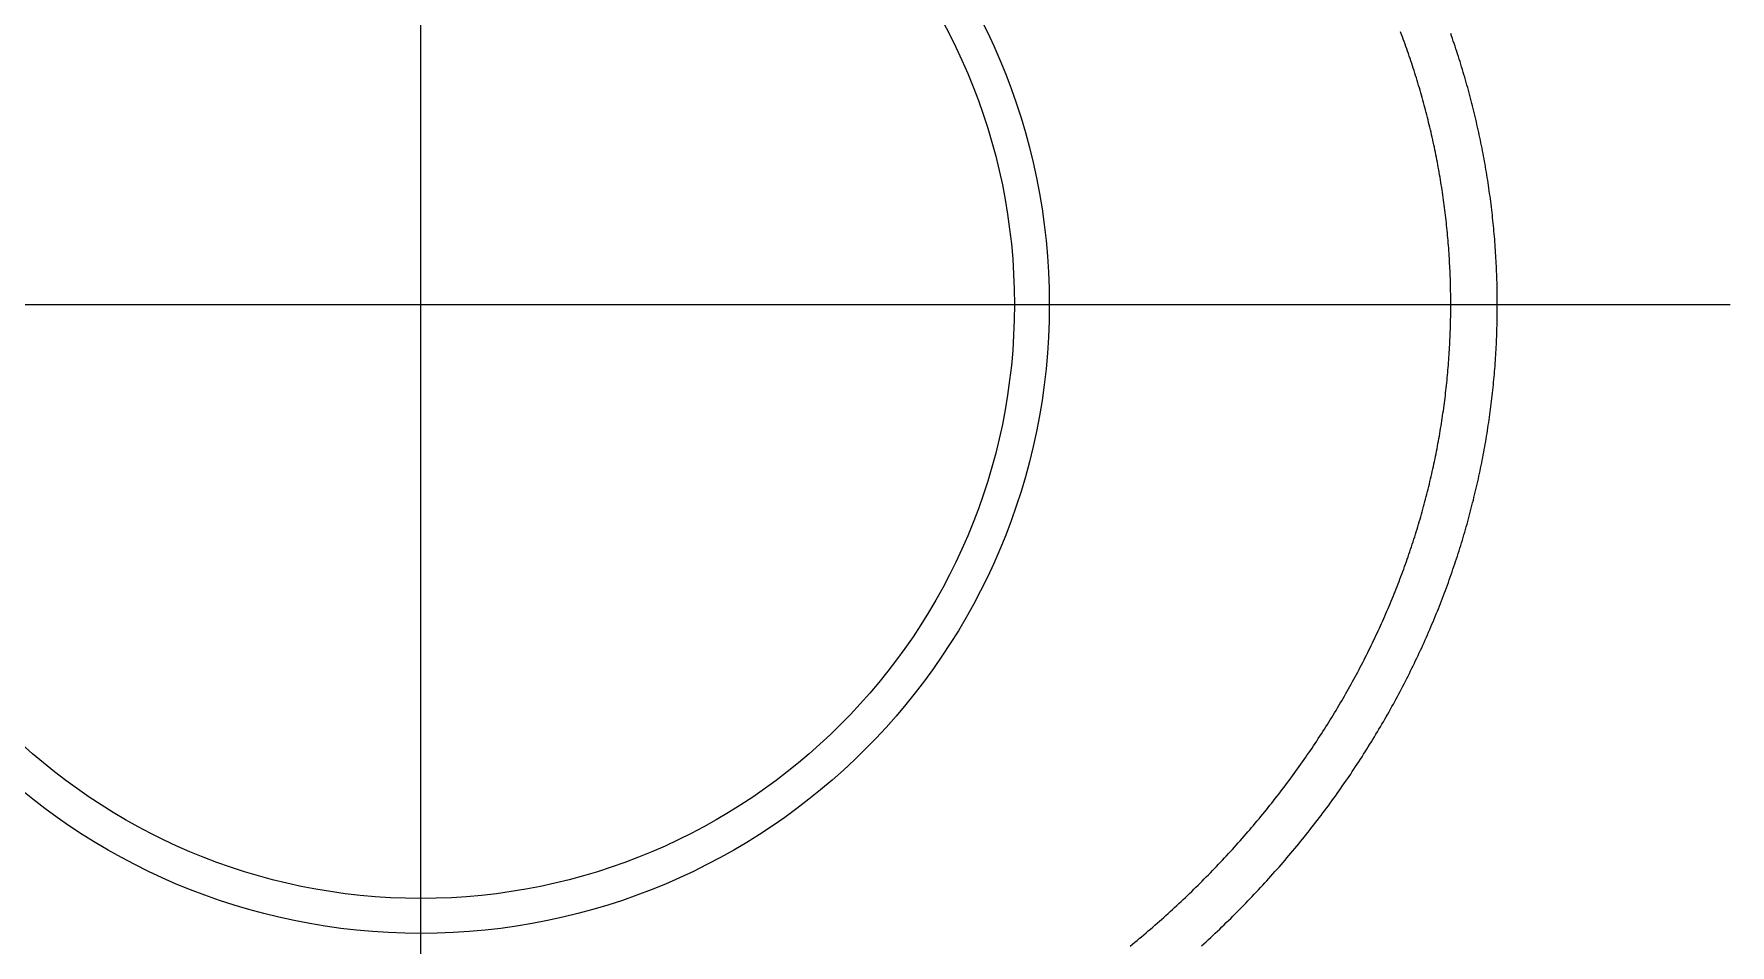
# Model space of a CAD drawing. Extents: x -9.2 to 70.9, y -18.1 to 35.1.
# Drawn here: x 56.31 to 70.89, y 19.5 to 27.32 of the extents above; entities that cross this region are included whole.
import ezdxf

# ---------------------------------------------------------------- set-up
doc = ezdxf.new("R2010")
doc.units = 0
doc.linetypes.add('CENTER', pattern=[50.8, 31.75, -6.35, 6.35, -6.35])
doc.layers.get('0').update_dxf_attribs({"linetype": 'CONTINUOUS'})
doc.layers.add('CENTER', color=1, linetype='CENTER')

msp = doc.modelspace()

# ---------------------------------------------------------------- linework, layer by layer
at = {"color": 7}
for points in [[(65.7336, 19.4914, 0), (65.7532, 19.5074, 0), (65.7727, 19.5235, 0), (65.7922, 19.5396, 0), (65.8116, 19.5558, 0), (65.831, 19.572, 0), (65.8503, 19.5883, 0), (65.8696, 19.6047, 0), (65.8888, 19.6211, 0), (65.908, 19.6375, 0), (65.9271, 19.6541, 0), (65.9462, 19.6707, 0), (65.9652, 19.6873, 0), (65.9841, 19.704, 0), (66.0031, 19.7208, 0), (66.0219, 19.7376, 0), (66.0407, 19.7545, 0), (66.0595, 19.7714, 0), (66.0782, 19.7884, 0), (66.0968, 19.8054, 0), (66.1154, 19.8225, 0), (66.1339, 19.8397, 0), (66.1524, 19.8569, 0), (66.1708, 19.8742, 0), (66.1892, 19.8915, 0), (66.2075, 19.9088, 0), (66.2257, 19.9263, 0), (66.2439, 19.9437, 0), (66.2621, 19.9613, 0), (66.2801, 19.9788, 0), (66.2981, 19.9965, 0), (66.3161, 20.0141, 0), (66.334, 20.0319, 0), (66.3518, 20.0496, 0), (66.3695, 20.0675, 0), (66.3872, 20.0854, 0), (66.4049, 20.1033, 0), (66.4225, 20.1213, 0), (66.44, 20.1393, 0), (66.4574, 20.1573, 0), (66.4748, 20.1755, 0), (66.4921, 20.1936, 0), (66.5094, 20.2118, 0), (66.5266, 20.2301, 0), (66.5437, 20.2484, 0), (66.5608, 20.2667, 0), (66.5778, 20.2851, 0), (66.5947, 20.3036, 0), (66.6116, 20.3221, 0), (66.6284, 20.3406, 0), (66.6451, 20.3591, 0), (66.6618, 20.3778, 0), (66.6784, 20.3964, 0), (66.6949, 20.4151, 0), (66.7114, 20.4338, 0), (66.7278, 20.4526, 0), (66.7441, 20.4714, 0), (66.7604, 20.4903, 0), (66.7766, 20.5092, 0), (66.7927, 20.5281, 0), (66.8087, 20.5471, 0), (66.8247, 20.5661, 0), (66.8406, 20.5852, 0), (66.8564, 20.6042, 0), (66.8722, 20.6234, 0), (66.8879, 20.6425, 0), (66.9035, 20.6617, 0), (66.919, 20.681, 0), (66.9345, 20.7003, 0), (66.9499, 20.7196, 0), (66.9652, 20.7389, 0), (66.9805, 20.7583, 0), (66.9956, 20.7777, 0), (67.0107, 20.7972, 0), (67.0257, 20.8166, 0), (67.0407, 20.8361, 0), (67.0556, 20.8557, 0), (67.0703, 20.8753, 0), (67.0851, 20.8949, 0), (67.0997, 20.9145, 0), (67.1143, 20.9342, 0), (67.1287, 20.9539, 0), (67.1431, 20.9736, 0), (67.1575, 20.9933, 0), (67.1717, 21.0131, 0), (67.1859, 21.0329, 0), (67.2, 21.0528, 0), (67.214, 21.0726, 0), (67.2279, 21.0925, 0), (67.2418, 21.1124, 0), (67.2556, 21.1324, 0), (67.2693, 21.1523, 0), (67.2829, 21.1723, 0), (67.2964, 21.1923, 0), (67.3099, 21.2124, 0), (67.3233, 21.2324, 0), (67.3366, 21.2525, 0), (67.3499, 21.2726, 0), (67.363, 21.2928, 0), (67.3761, 21.3129, 0), (67.3891, 21.3331, 0), (67.402, 21.3533, 0), (67.4149, 21.3736, 0), (67.4276, 21.3938, 0), (67.4403, 21.4141, 0), (67.453, 21.4344, 0), (67.4655, 21.4547, 0), (67.4779, 21.4751, 0), (67.4903, 21.4955, 0), (67.5026, 21.5159, 0), (67.5149, 21.5363, 0), (67.527, 21.5567, 0), (67.5391, 21.5772, 0), (67.5511, 21.5976, 0), (67.563, 21.6181, 0), (67.5748, 21.6387, 0), (67.5866, 21.6592, 0), (67.5983, 21.6797, 0), (67.6099, 21.7003, 0), (67.6214, 21.7209, 0), (67.6328, 21.7415, 0), (67.6442, 21.7622, 0), (67.6555, 21.7828, 0), (67.6667, 21.8035, 0), (67.6779, 21.8242, 0), (67.6889, 21.8449, 0), (67.6999, 21.8656, 0), (67.7108, 21.8864, 0), (67.7216, 21.9071, 0), (67.7324, 21.9279, 0), (67.743, 21.9487, 0), (67.7536, 21.9695, 0), (67.7641, 21.9904, 0), (67.7746, 22.0112, 0), (67.7849, 22.0321, 0), (67.7952, 22.053, 0), (67.8054, 22.0739, 0), (67.8155, 22.0948, 0), (67.8256, 22.1157, 0), (67.8356, 22.1366, 0), (67.8455, 22.1576, 0), (67.8553, 22.1786, 0), (67.865, 22.1996, 0), (67.8747, 22.2206, 0), (67.8843, 22.2416, 0), (67.8938, 22.2626, 0), (67.9032, 22.2837, 0), (67.9126, 22.3047, 0), (67.9218, 22.3258, 0), (67.931, 22.3469, 0), (67.9402, 22.368, 0), (67.9492, 22.3891, 0), (67.9582, 22.4103, 0), (67.9671, 22.4314, 0), (67.9759, 22.4526, 0), (67.9846, 22.4738, 0), (67.9933, 22.4949, 0), (68.0019, 22.5161, 0), (68.0104, 22.5374, 0), (68.0188, 22.5586, 0), (68.0272, 22.5798, 0), (68.0354, 22.6011, 0), (68.0436, 22.6223, 0), (68.0518, 22.6436, 0), (68.0598, 22.6649, 0), (68.0678, 22.6862, 0), (68.0757, 22.7075, 0), (68.0835, 22.7288, 0), (68.0913, 22.7502, 0), (68.0989, 22.7715, 0), (68.1065, 22.7929, 0), (68.1141, 22.8142, 0), (68.1215, 22.8356, 0), (68.1289, 22.857, 0), (68.1362, 22.8784, 0), (68.1434, 22.8998, 0), (68.1505, 22.9212, 0), (68.1576, 22.9426, 0), (68.1646, 22.9641, 0), (68.1715, 22.9855, 0), (68.1783, 23.007, 0), (68.1851, 23.0284, 0), (68.1918, 23.0499, 0), (68.1984, 23.0714, 0), (68.2049, 23.0929, 0), (68.2114, 23.1144, 0), (68.2177, 23.1359, 0), (68.224, 23.1574, 0), (68.2303, 23.179, 0), (68.2364, 23.2005, 0), (68.2425, 23.222, 0), (68.2485, 23.2436, 0), (68.2545, 23.2652, 0), (68.2603, 23.2867, 0), (68.2661, 23.3083, 0), (68.2718, 23.3299, 0), (68.2774, 23.3515, 0), (68.283, 23.3731, 0), (68.2885, 23.3947, 0), (68.2939, 23.4163, 0), (68.2992, 23.4379, 0), (68.3045, 23.4595, 0), (68.3096, 23.4812, 0), (68.3147, 23.5028, 0), (68.3198, 23.5244, 0), (68.3247, 23.5461, 0), (68.3296, 23.5677, 0), (68.3344, 23.5894, 0), (68.3392, 23.6111, 0), (68.3438, 23.6327, 0), (68.3484, 23.6544, 0), (68.3529, 23.6761, 0), (68.3574, 23.6978, 0), (68.3617, 23.7195, 0), (68.366, 23.7412, 0), (68.3702, 23.7629, 0), (68.3744, 23.7846, 0), (68.3784, 23.8063, 0), (68.3824, 23.828, 0), (68.3863, 23.8498, 0), (68.3902, 23.8715, 0), (68.3939, 23.8932, 0), (68.3976, 23.915, 0), (68.4012, 23.9367, 0), (68.4048, 23.9585, 0), (68.4083, 23.9802, 0), (68.4117, 24.002, 0), (68.415, 24.0237, 0), (68.4182, 24.0455, 0), (68.4214, 24.0673, 0), (68.4245, 24.089, 0), (68.4275, 24.1108, 0), (68.4305, 24.1326, 0), (68.4334, 24.1544, 0), (68.4362, 24.1761, 0), (68.4389, 24.1979, 0), (68.4416, 24.2197, 0), (68.4441, 24.2415, 0), (68.4467, 24.2633, 0), (68.4491, 24.2851, 0), (68.4515, 24.3069, 0), (68.4537, 24.3287, 0), (68.456, 24.3505, 0), (68.4581, 24.3723, 0), (68.4602, 24.3942, 0), (68.4622, 24.416, 0), (68.4641, 24.4378, 0), (68.4659, 24.4596, 0), (68.4677, 24.4814, 0), (68.4694, 24.5032, 0), (68.4711, 24.5251, 0), (68.4726, 24.5469, 0), (68.4741, 24.5687, 0), (68.4755, 24.5906, 0), (68.4768, 24.6124, 0), (68.4781, 24.6342, 0), (68.4793, 24.656, 0), (68.4804, 24.6779, 0), (68.4814, 24.6997, 0), (68.4824, 24.7216, 0), (68.4833, 24.7434, 0), (68.4841, 24.7652, 0), (68.4849, 24.7871, 0), (68.4856, 24.8089, 0), (68.4862, 24.8308, 0), (68.4867, 24.8526, 0), (68.4872, 24.8745, 0), (68.4875, 24.8963, 0), (68.4878, 24.9182, 0), (68.4881, 24.94, 0), (68.4882, 24.9618, 0), (68.4883, 24.9837, 0), (68.4884, 25.0055, 0), (68.4883, 25.0274, 0), (68.4882, 25.0492, 0), (68.488, 25.0711, 0), (68.4877, 25.0929, 0), (68.4873, 25.1148, 0), (68.4869, 25.1366, 0), (68.4864, 25.1584, 0), (68.4859, 25.1803, 0), (68.4852, 25.2021, 0), (68.4845, 25.224, 0), (68.4837, 25.2458, 0), (68.4829, 25.2676, 0), (68.4819, 25.2894, 0), (68.4809, 25.3113, 0), (68.4798, 25.3331, 0), (68.4787, 25.3549, 0), (68.4775, 25.3767, 0), (68.4762, 25.3985, 0), (68.4748, 25.4203, 0), (68.4733, 25.4421, 0), (68.4718, 25.4639, 0), (68.4702, 25.4857, 0), (68.4686, 25.5075, 0), (68.4668, 25.5293, 0), (68.465, 25.5511, 0), (68.4631, 25.5729, 0), (68.4612, 25.5946, 0), (68.4592, 25.6164, 0), (68.4571, 25.6382, 0), (68.4549, 25.6599, 0), (68.4526, 25.6817, 0), (68.4503, 25.7034, 0), (68.4479, 25.7251, 0), (68.4455, 25.7469, 0), (68.4429, 25.7686, 0), (68.4403, 25.7903, 0), (68.4376, 25.812, 0), (68.4349, 25.8337, 0), (68.4321, 25.8554, 0), (68.4292, 25.8771, 0), (68.4262, 25.8988, 0), (68.4231, 25.9205, 0), (68.42, 25.9421, 0), (68.4168, 25.9638, 0), (68.4136, 25.9855, 0), (68.4102, 26.0071, 0), (68.4068, 26.0287, 0), (68.4033, 26.0504, 0), (68.3998, 26.072, 0), (68.3962, 26.0936, 0), (68.3925, 26.1152, 0), (68.3887, 26.1367, 0), (68.3848, 26.1583, 0), (68.3809, 26.1799, 0), (68.3769, 26.2014, 0), (68.3729, 26.223, 0), (68.3688, 26.2445, 0), (68.3645, 26.266, 0), (68.3603, 26.2875, 0), (68.3559, 26.309, 0), (68.3515, 26.3305, 0), (68.347, 26.3519, 0), (68.3425, 26.3734, 0), (68.3378, 26.3948, 0), (68.3331, 26.4162, 0), (68.3284, 26.4376, 0), (68.3235, 26.459, 0), (68.3186, 26.4804, 0), (68.3136, 26.5018, 0), (68.3086, 26.5231, 0), (68.3034, 26.5445, 0), (68.2982, 26.5658, 0), (68.293, 26.5871, 0), (68.2876, 26.6084, 0), (68.2822, 26.6297, 0), (68.2767, 26.6509, 0), (68.2712, 26.6722, 0), (68.2656, 26.6934, 0), (68.2599, 26.7146, 0), (68.2541, 26.7358, 0), (68.2483, 26.757, 0), (68.2424, 26.7781, 0), (68.2365, 26.7992, 0), (68.2304, 26.8204, 0), (68.2243, 26.8415, 0), (68.2181, 26.8625, 0), (68.2119, 26.8836, 0), (68.2056, 26.9046, 0), (68.1992, 26.9257, 0), (68.1928, 26.9467, 0), (68.1862, 26.9677, 0), (68.1797, 26.9886, 0), (68.173, 27.0096, 0), (68.1663, 27.0305, 0), (68.1595, 27.0514, 0), (68.1526, 27.0723, 0), (68.1457, 27.0931, 0), (68.1387, 27.114, 0), (68.1317, 27.1348, 0), (68.1245, 27.1556, 0), (68.1173, 27.1763, 0), (68.1101, 27.1971, 0), (68.1027, 27.2178, 0), (68.0953, 27.2385, 0), (68.0879, 27.2592, 0), (68.0803, 27.2798, 0), (68.0727, 27.3005, 0), (68.0651, 27.3211, 0), (68.0573, 27.3417, 0)], [(66.3476, 19.4927, 0), (66.3672, 19.5106, 0), (66.3866, 19.5285, 0), (66.4061, 19.5465, 0), (66.4255, 19.5646, 0), (66.4448, 19.5827, 0), (66.464, 19.6008, 0), (66.4832, 19.6191, 0), (66.5024, 19.6373, 0), (66.5214, 19.6557, 0), (66.5405, 19.674, 0), (66.5594, 19.6925, 0), (66.5783, 19.711, 0), (66.5971, 19.7295, 0), (66.6159, 19.7481, 0), (66.6346, 19.7668, 0), (66.6533, 19.7855, 0), (66.6718, 19.8043, 0), (66.6904, 19.8231, 0), (66.7088, 19.842, 0), (66.7272, 19.8609, 0), (66.7455, 19.8799, 0), (66.7638, 19.8989, 0), (66.782, 19.918, 0), (66.8001, 19.9371, 0), (66.8182, 19.9563, 0), (66.8362, 19.9755, 0), (66.8541, 19.9948, 0), (66.8719, 20.0141, 0), (66.8897, 20.0335, 0), (66.9075, 20.0529, 0), (66.9251, 20.0723, 0), (66.9427, 20.0918, 0), (66.9602, 20.1114, 0), (66.9776, 20.131, 0), (66.995, 20.1506, 0), (67.0123, 20.1703, 0), (67.0296, 20.1901, 0), (67.0467, 20.2098, 0), (67.0638, 20.2297, 0), (67.0808, 20.2495, 0), (67.0978, 20.2694, 0), (67.1146, 20.2894, 0), (67.1314, 20.3094, 0), (67.1482, 20.3294, 0), (67.1648, 20.3495, 0), (67.1814, 20.3696, 0), (67.1979, 20.3898, 0), (67.2143, 20.41, 0), (67.2307, 20.4302, 0), (67.2469, 20.4505, 0), (67.2631, 20.4708, 0), (67.2792, 20.4912, 0), (67.2953, 20.5116, 0), (67.3113, 20.532, 0), (67.3271, 20.5525, 0), (67.3429, 20.573, 0), (67.3587, 20.5935, 0), (67.3743, 20.6141, 0), (67.3899, 20.6347, 0), (67.4054, 20.6553, 0), (67.4208, 20.676, 0), (67.4361, 20.6967, 0), (67.4514, 20.7174, 0), (67.4665, 20.7382, 0), (67.4816, 20.759, 0), (67.4966, 20.7798, 0), (67.5116, 20.8007, 0), (67.5264, 20.8216, 0), (67.5412, 20.8425, 0), (67.5558, 20.8635, 0), (67.5704, 20.8844, 0), (67.585, 20.9054, 0), (67.5994, 20.9265, 0), (67.6138, 20.9475, 0), (67.628, 20.9686, 0), (67.6422, 20.9898, 0), (67.6564, 21.0109, 0), (67.6704, 21.0321, 0), (67.6843, 21.0533, 0), (67.6982, 21.0745, 0), (67.712, 21.0958, 0), (67.7257, 21.1171, 0), (67.7393, 21.1384, 0), (67.7529, 21.1597, 0), (67.7664, 21.1811, 0), (67.7797, 21.2025, 0), (67.7931, 21.2239, 0), (67.8063, 21.2453, 0), (67.8194, 21.2668, 0), (67.8325, 21.2883, 0), (67.8455, 21.3098, 0), (67.8584, 21.3313, 0), (67.8712, 21.3529, 0), (67.8839, 21.3745, 0), (67.8966, 21.3961, 0), (67.9091, 21.4177, 0), (67.9216, 21.4393, 0), (67.934, 21.461, 0), (67.9464, 21.4827, 0), (67.9586, 21.5044, 0), (67.9708, 21.5262, 0), (67.9829, 21.548, 0), (67.9949, 21.5697, 0), (68.0068, 21.5915, 0), (68.0186, 21.6134, 0), (68.0304, 21.6352, 0), (68.0421, 21.6571, 0), (68.0537, 21.679, 0), (68.0652, 21.7009, 0), (68.0766, 21.7228, 0), (68.088, 21.7448, 0), (68.0992, 21.7667, 0), (68.1104, 21.7887, 0), (68.1215, 21.8107, 0), (68.1326, 21.8328, 0), (68.1435, 21.8548, 0), (68.1544, 21.8769, 0), (68.1652, 21.899, 0), (68.1759, 21.9211, 0), (68.1865, 21.9432, 0), (68.197, 21.9653, 0), (68.2075, 21.9875, 0), (68.2178, 22.0096, 0), (68.2281, 22.0318, 0), (68.2384, 22.054, 0), (68.2485, 22.0762, 0), (68.2585, 22.0985, 0), (68.2685, 22.1207, 0), (68.2784, 22.143, 0), (68.2882, 22.1653, 0), (68.2979, 22.1876, 0), (68.3076, 22.2099, 0), (68.3171, 22.2323, 0), (68.3266, 22.2546, 0), (68.336, 22.277, 0), (68.3454, 22.2994, 0), (68.3546, 22.3218, 0), (68.3638, 22.3442, 0), (68.3729, 22.3666, 0), (68.3819, 22.389, 0), (68.3908, 22.4115, 0), (68.3996, 22.434, 0), (68.4084, 22.4565, 0), (68.4171, 22.479, 0), (68.4257, 22.5015, 0), (68.4342, 22.524, 0), (68.4426, 22.5465, 0), (68.451, 22.5691, 0), (68.4593, 22.5917, 0), (68.4675, 22.6143, 0), (68.4756, 22.6368, 0), (68.4836, 22.6595, 0), (68.4916, 22.6821, 0), (68.4995, 22.7047, 0), (68.5073, 22.7273, 0), (68.515, 22.75, 0), (68.5226, 22.7727, 0), (68.5302, 22.7954, 0), (68.5377, 22.818, 0), (68.5451, 22.8408, 0), (68.5524, 22.8635, 0), (68.5596, 22.8862, 0), (68.5668, 22.9089, 0), (68.5739, 22.9317, 0), (68.5809, 22.9544, 0), (68.5878, 22.9772, 0), (68.5946, 23, 0), (68.6014, 23.0228, 0), (68.6081, 23.0456, 0), (68.6147, 23.0684, 0), (68.6212, 23.0912, 0), (68.6277, 23.114, 0), (68.634, 23.1369, 0), (68.6403, 23.1597, 0), (68.6465, 23.1826, 0), (68.6526, 23.2054, 0), (68.6587, 23.2283, 0), (68.6646, 23.2512, 0), (68.6705, 23.2741, 0), (68.6763, 23.297, 0), (68.6821, 23.3199, 0), (68.6877, 23.3428, 0), (68.6933, 23.3657, 0), (68.6988, 23.3886, 0), (68.7042, 23.4116, 0), (68.7095, 23.4345, 0), (68.7148, 23.4575, 0), (68.72, 23.4804, 0), (68.7251, 23.5034, 0), (68.7301, 23.5264, 0), (68.735, 23.5493, 0), (68.7399, 23.5723, 0), (68.7447, 23.5953, 0), (68.7494, 23.6183, 0), (68.754, 23.6413, 0), (68.7585, 23.6643, 0), (68.763, 23.6873, 0), (68.7674, 23.7104, 0), (68.7717, 23.7334, 0), (68.7759, 23.7564, 0), (68.7801, 23.7795, 0), (68.7842, 23.8025, 0), (68.7882, 23.8256, 0), (68.7921, 23.8486, 0), (68.7959, 23.8717, 0), (68.7997, 23.8948, 0), (68.8034, 23.9178, 0), (68.807, 23.9409, 0), (68.8105, 23.964, 0), (68.8139, 23.9871, 0), (68.8173, 24.0102, 0), (68.8206, 24.0333, 0), (68.8238, 24.0564, 0), (68.8269, 24.0795, 0), (68.83, 24.1026, 0), (68.833, 24.1257, 0), (68.8359, 24.1488, 0), (68.8387, 24.1719, 0), (68.8414, 24.1951, 0), (68.8441, 24.2182, 0), (68.8467, 24.2413, 0), (68.8492, 24.2645, 0), (68.8516, 24.2876, 0), (68.854, 24.3107, 0), (68.8563, 24.3339, 0), (68.8584, 24.357, 0), (68.8606, 24.3802, 0), (68.8626, 24.4033, 0), (68.8646, 24.4265, 0), (68.8665, 24.4496, 0), (68.8683, 24.4728, 0), (68.87, 24.496, 0), (68.8716, 24.5191, 0), (68.8732, 24.5423, 0), (68.8747, 24.5654, 0), (68.8761, 24.5886, 0), (68.8775, 24.6118, 0), (68.8787, 24.6349, 0), (68.8799, 24.6581, 0), (68.881, 24.6813, 0), (68.8821, 24.7045, 0), (68.883, 24.7276, 0), (68.8839, 24.7508, 0), (68.8847, 24.774, 0), (68.8854, 24.7972, 0), (68.886, 24.8204, 0), (68.8866, 24.8436, 0), (68.8871, 24.8668, 0), (68.8875, 24.8899, 0), (68.8878, 24.9131, 0), (68.8881, 24.9363, 0), (68.8882, 24.9595, 0), (68.8883, 24.9827, 0), (68.8883, 25.0059, 0), (68.8883, 25.0291, 0), (68.8882, 25.0523, 0), (68.8879, 25.0754, 0), (68.8876, 25.0986, 0), (68.8873, 25.1218, 0), (68.8868, 25.145, 0), (68.8863, 25.1682, 0), (68.8857, 25.1913, 0), (68.885, 25.2145, 0), (68.8843, 25.2377, 0), (68.8834, 25.2609, 0), (68.8825, 25.284, 0), (68.8815, 25.3072, 0), (68.8805, 25.3304, 0), (68.8793, 25.3535, 0), (68.8781, 25.3767, 0), (68.8768, 25.3998, 0), (68.8754, 25.423, 0), (68.874, 25.4461, 0), (68.8724, 25.4692, 0), (68.8708, 25.4924, 0), (68.8691, 25.5155, 0), (68.8674, 25.5386, 0), (68.8655, 25.5618, 0), (68.8636, 25.5849, 0), (68.8616, 25.608, 0), (68.8595, 25.6311, 0), (68.8574, 25.6542, 0), (68.8551, 25.6773, 0), (68.8528, 25.7004, 0), (68.8505, 25.7234, 0), (68.848, 25.7465, 0), (68.8455, 25.7696, 0), (68.8428, 25.7926, 0), (68.8402, 25.8157, 0), (68.8374, 25.8387, 0), (68.8345, 25.8618, 0), (68.8316, 25.8848, 0), (68.8286, 25.9078, 0), (68.8255, 25.9308, 0), (68.8224, 25.9538, 0), (68.8192, 25.9768, 0), (68.8158, 25.9998, 0), (68.8125, 26.0228, 0), (68.809, 26.0457, 0), (68.8055, 26.0687, 0), (68.8018, 26.0916, 0), (68.7982, 26.1146, 0), (68.7944, 26.1375, 0), (68.7905, 26.1604, 0), (68.7866, 26.1833, 0), (68.7826, 26.2062, 0), (68.7785, 26.2291, 0), (68.7744, 26.252, 0), (68.7702, 26.2748, 0), (68.7658, 26.2976, 0), (68.7615, 26.3205, 0), (68.757, 26.3433, 0), (68.7525, 26.3661, 0), (68.7479, 26.3889, 0), (68.7432, 26.4116, 0), (68.7384, 26.4344, 0), (68.7336, 26.4572, 0), (68.7287, 26.4799, 0), (68.7237, 26.5026, 0), (68.7186, 26.5253, 0), (68.7135, 26.548, 0), (68.7083, 26.5706, 0), (68.703, 26.5933, 0), (68.6976, 26.6159, 0), (68.6922, 26.6385, 0), (68.6867, 26.6611, 0), (68.6811, 26.6837, 0), (68.6755, 26.7063, 0), (68.6697, 26.7288, 0), (68.6639, 26.7514, 0), (68.658, 26.7739, 0), (68.6521, 26.7964, 0), (68.6461, 26.8188, 0), (68.64, 26.8413, 0), (68.6338, 26.8637, 0), (68.6275, 26.8861, 0), (68.6212, 26.9085, 0), (68.6148, 26.9309, 0), (68.6084, 26.9533, 0), (68.6018, 26.9756, 0), (68.5952, 26.9979, 0), (68.5885, 27.0202, 0), (68.5818, 27.0425, 0), (68.5749, 27.0647, 0), (68.568, 27.0869, 0), (68.5611, 27.1092, 0), (68.554, 27.1313, 0), (68.5469, 27.1535, 0), (68.5397, 27.1756, 0), (68.5325, 27.1977, 0), (68.5251, 27.2198, 0), (68.5177, 27.2419, 0), (68.5102, 27.2639, 0), (68.5027, 27.2859, 0), (68.4951, 27.3079, 0), (68.4874, 27.3299, 0)]]:
    msp.add_polyline3d(points, dxfattribs=at)
at = {"color": 7, "linetype": 'CONTINUOUS'}
for radius in [5.4, 5.1]:
    msp.add_circle((59.6384, 25), radius, dxfattribs=at)
at = {"layer": 'CENTER', "color": 1, "linetype": 'CENTER'}
for p, q in [((59.6384, -2), (59.6384, 35.15)), ((48.3884, 25), (70.8884, 25))]:
    msp.add_line(p, q, dxfattribs=at)

doc.saveas('drawing.dxf')
